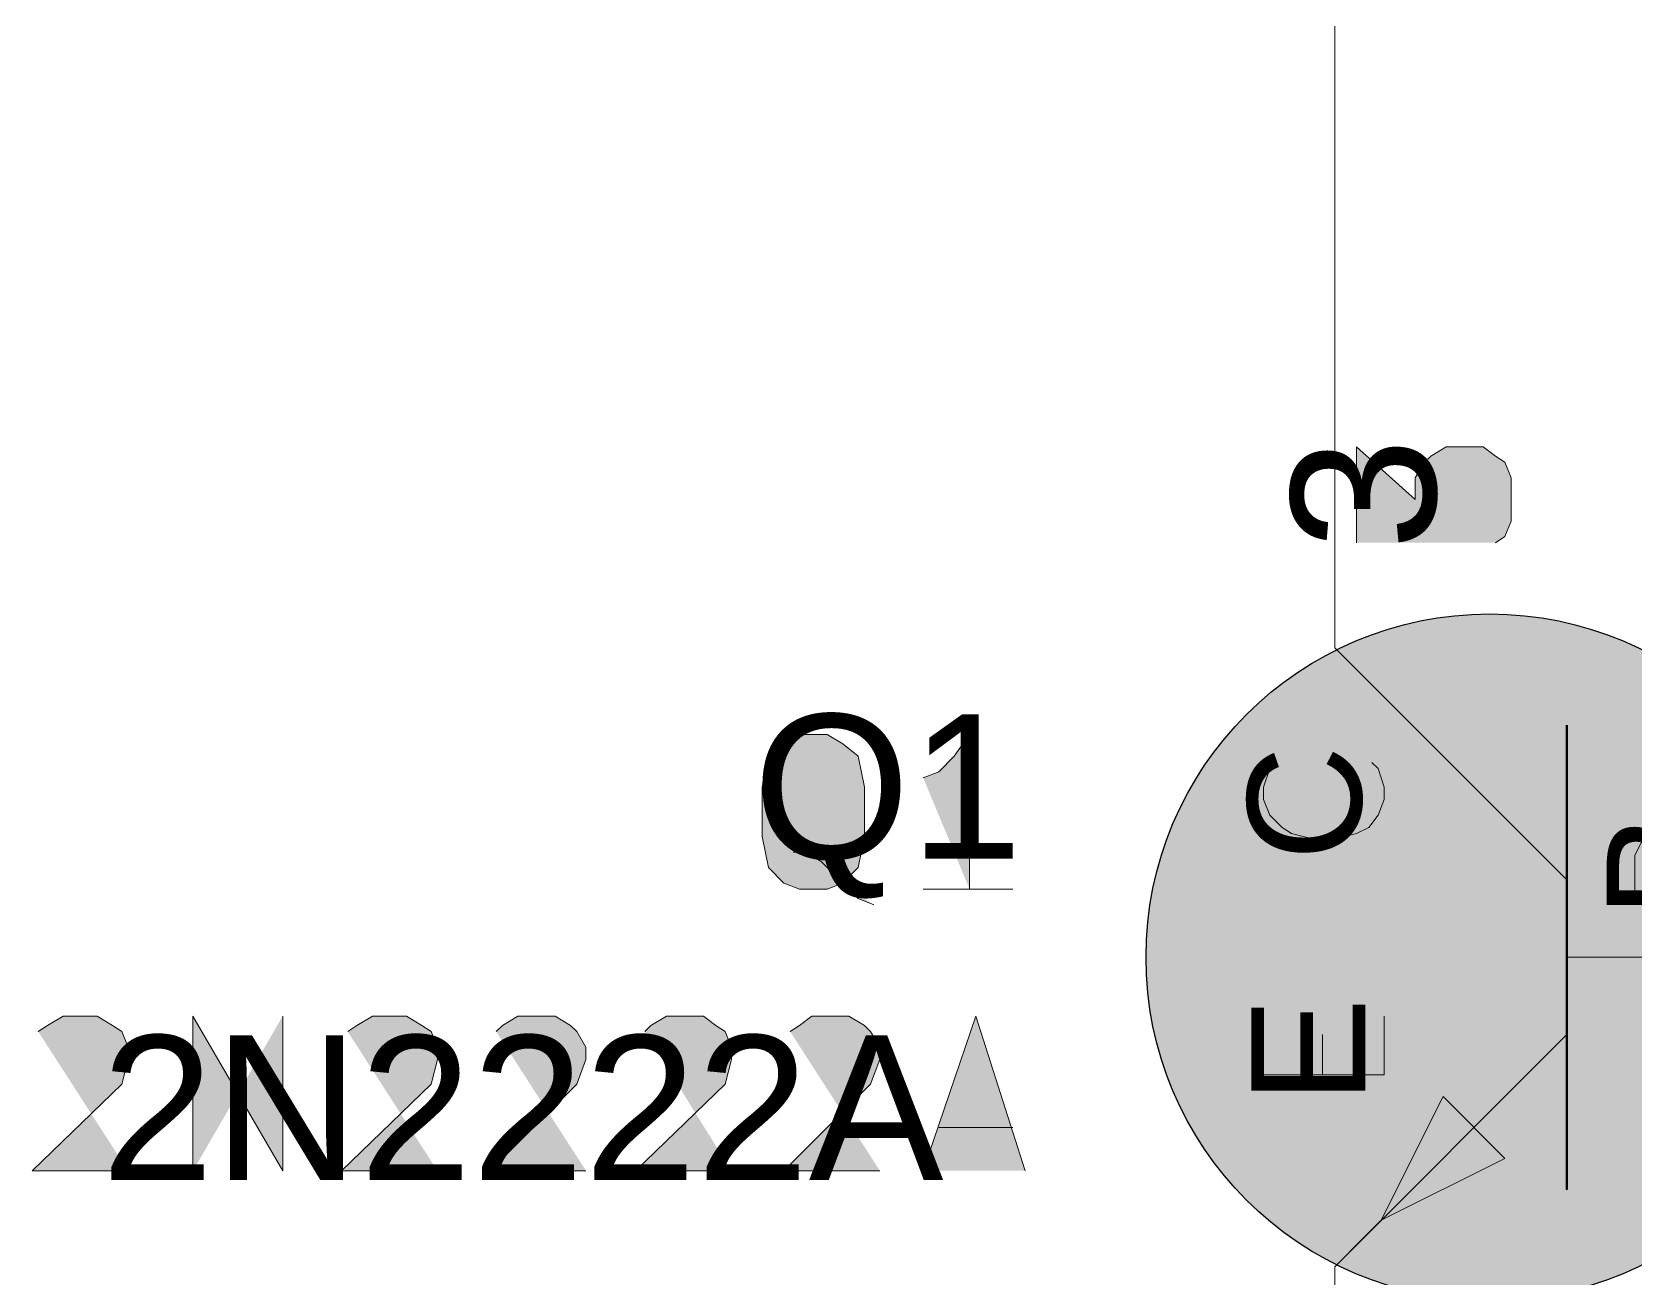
# Model space of a CAD drawing. Extents: x 283 to 656, y 89 to 372.
# Drawn here: x 370.58 to 407.9, y 163.47 to 192.49 of the extents above; entities that cross this region are included whole.
import ezdxf

# ---------------------------------------------------------------- set-up
doc = ezdxf.new("R2010")
doc.units = 0
doc.header["$MEASUREMENT"] = 0
doc.layers.add('Layer 1', color=7, linetype='Continuous', lineweight=0)

# ---------------------------------------------------------------- blocks, each defined once
blk = doc.blocks.new('Block_40')
at = {"layer": 'Layer 1', "char_height": 0.2, "attachment_point": 7, "rotation": 90}
for insert in [(409.867, 171.866), (409.869, 171.867)]:
    blk.add_mtext('\\C18;\\c0;\\FArial|b0|i0|c1;\\H2.650752;\\W1.000000;B', dxfattribs=dict(at, insert=insert))
blk = doc.blocks.new('Block_41')
at = {"layer": 'Layer 1', "char_height": 0.2, "attachment_point": 7, "rotation": 90}
for insert in [(401.546, 173.202), (401.548, 173.204)]:
    blk.add_mtext('\\C18;\\c0;\\FArial|b0|i0|c1;\\H2.650752;\\W1.000000;C', dxfattribs=dict(at, insert=insert))
blk = doc.blocks.new('Block_42')
at = {"layer": 'Layer 1', "char_height": 0.2, "attachment_point": 7, "rotation": 90}
for insert in [(401.598, 167.545), (401.6, 167.547)]:
    blk.add_mtext('\\C18;\\c0;\\FArial|b0|i0|c1;\\H2.650752;\\W1.000000;E', dxfattribs=dict(at, insert=insert))
blk = doc.blocks.new('Block_39')
at = {"layer": 'Layer 1', "true_color": 0x000000, "transparency": 33554687}
h = blk.add_hatch(color=18, dxfattribs=at)
h.dxf.hatch_style = 2
edge = h.paths.add_edge_path()
edge.add_spline(control_points=[(401.753, 175.492), (401.753, 175.492), (401.897, 175.348), (401.897, 175.348), (401.897, 175.348), (402.041, 174.916), (402.041, 174.916), (402.041, 174.916), (402.041, 174.628), (402.041, 174.628), (402.041, 174.628), (401.897, 174.268), (401.897, 174.268), (401.897, 174.268), (401.681, 173.98), (401.681, 173.98), (401.681, 173.98), (401.393, 173.836), (401.393, 173.836), (401.393, 173.836), (400.817, 173.692), (400.817, 173.692), (400.817, 173.692), (400.457, 173.692), (400.457, 173.692), (400.457, 173.692), (399.881, 173.836), (399.881, 173.836), (399.881, 173.836), (399.665, 173.98), (399.665, 173.98), (399.665, 173.98), (399.377, 174.268), (399.377, 174.268), (399.377, 174.268), (399.233, 174.628), (399.233, 174.628), (399.233, 174.628), (399.233, 174.916), (399.233, 174.916), (399.233, 174.916), (399.377, 175.348), (399.377, 175.348), (399.377, 175.348), (399.521, 175.492), (399.521, 175.492)], knot_values=[0, 0, 0, 0, 1, 1, 1, 2, 2, 2, 3, 3, 3, 4, 4, 4, 5, 5, 5, 6, 6, 6, 7, 7, 7, 8, 8, 8, 9, 9, 9, 10, 10, 10, 11, 11, 11, 12, 12, 12, 13, 13, 13, 14, 14, 14, 15, 15, 15, 15], degree=3, periodic=0)
edge.add_line((399.521, 175.492), (401.753, 175.492))
h = blk.add_hatch(color=18, dxfattribs=at)
h.dxf.hatch_style = 2
edge = h.paths.add_edge_path()
edge.add_spline(control_points=[(409.241, 173.332), (409.241, 173.332), (409.385, 173.764), (409.385, 173.764), (409.385, 173.764), (409.457, 173.908), (409.457, 173.908), (409.457, 173.908), (409.745, 174.052), (409.745, 174.052), (409.745, 174.052), (410.177, 174.052), (410.177, 174.052), (410.177, 174.052), (410.393, 173.908), (410.393, 173.908), (410.393, 173.908), (410.537, 173.764), (410.537, 173.764), (410.537, 173.764), (410.681, 173.476), (410.681, 173.476), (410.681, 173.476), (410.681, 172.396), (410.681, 172.396), (410.681, 172.396), (407.873, 172.396), (407.873, 172.396), (407.873, 172.396), (407.873, 173.332), (407.873, 173.332), (407.873, 173.332), (408.017, 173.62), (408.017, 173.62), (408.017, 173.62), (408.161, 173.764), (408.161, 173.764), (408.161, 173.764), (408.449, 173.908), (408.449, 173.908), (408.449, 173.908), (408.665, 173.908), (408.665, 173.908), (408.665, 173.908), (408.953, 173.764), (408.953, 173.764), (408.953, 173.764), (409.097, 173.62), (409.097, 173.62), (409.097, 173.62), (409.241, 173.332), (409.241, 173.332), (409.241, 173.332), (409.241, 172.396), (409.241, 172.396)], knot_values=[0, 0, 0, 0, 1, 1, 1, 2, 2, 2, 3, 3, 3, 4, 4, 4, 5, 5, 5, 6, 6, 6, 7, 7, 7, 8, 8, 8, 9, 9, 9, 10, 10, 10, 11, 11, 11, 12, 12, 12, 13, 13, 13, 14, 14, 14, 15, 15, 15, 16, 16, 16, 17, 17, 17, 18, 18, 18, 18], degree=3, periodic=0)
edge.add_line((409.241, 172.396), (409.241, 173.332))
h = blk.add_hatch(color=18, dxfattribs=at)
h.dxf.hatch_style = 2
edge = h.paths.add_edge_path()
edge.add_spline(control_points=[(402.041, 169.588), (402.041, 169.588), (402.041, 168.22), (402.041, 168.22), (402.041, 168.22), (399.233, 168.22), (399.233, 168.22), (399.233, 168.22), (399.233, 169.588), (399.233, 169.588)], knot_values=[0, 0, 0, 0, 1, 1, 1, 2, 2, 2, 3, 3, 3, 3], degree=3, periodic=0)
edge.add_line((399.233, 169.588), (402.041, 169.588))
h = blk.add_hatch(color=18, dxfattribs=at)
h.dxf.hatch_style = 2
edge = h.paths.add_edge_path()
edge.add_spline(control_points=[(400.601, 168.22), (400.601, 168.22), (400.601, 169.156), (400.601, 169.156)], knot_values=[0, 0, 0, 0, 1, 1, 1, 1], degree=3, periodic=0)
edge.add_line((400.601, 169.156), (400.601, 168.22))
at = {"layer": 'Layer 1', "color": 18, "lineweight": 15, "true_color": 0x000000}
for points in [[(400.889, 178.156), (400.889, 178.156), (406.289, 172.756), (406.289, 172.756)], [(408.089, 170.956), (408.089, 170.956), (406.289, 170.956), (406.289, 170.956)], [(400.601, 168.22), (400.601, 168.22), (400.601, 169.156), (400.601, 169.156)], [(400.889, 163.756), (400.889, 163.756), (406.289, 169.156), (406.289, 169.156)]]:
    blk.add_open_spline(points, degree=3, dxfattribs=at)
for points, knots in [([(401.753, 175.492), (401.753, 175.492), (401.897, 175.348), (401.897, 175.348), (401.897, 175.348), (402.041, 174.916), (402.041, 174.916), (402.041, 174.916), (402.041, 174.628), (402.041, 174.628), (402.041, 174.628), (401.897, 174.268), (401.897, 174.268), (401.897, 174.268), (401.681, 173.98), (401.681, 173.98), (401.681, 173.98), (401.393, 173.836), (401.393, 173.836), (401.393, 173.836), (400.817, 173.692), (400.817, 173.692), (400.817, 173.692), (400.457, 173.692), (400.457, 173.692), (400.457, 173.692), (399.881, 173.836), (399.881, 173.836), (399.881, 173.836), (399.665, 173.98), (399.665, 173.98), (399.665, 173.98), (399.377, 174.268), (399.377, 174.268), (399.377, 174.268), (399.233, 174.628), (399.233, 174.628), (399.233, 174.628), (399.233, 174.916), (399.233, 174.916), (399.233, 174.916), (399.377, 175.348), (399.377, 175.348), (399.377, 175.348), (399.521, 175.492), (399.521, 175.492)], [0, 0, 0, 0, 1, 1, 1, 2, 2, 2, 3, 3, 3, 4, 4, 4, 5, 5, 5, 6, 6, 6, 7, 7, 7, 8, 8, 8, 9, 9, 9, 10, 10, 10, 11, 11, 11, 12, 12, 12, 13, 13, 13, 14, 14, 14, 15, 15, 15, 15]), ([(409.241, 173.332), (409.241, 173.332), (409.385, 173.764), (409.385, 173.764), (409.385, 173.764), (409.457, 173.908), (409.457, 173.908), (409.457, 173.908), (409.745, 174.052), (409.745, 174.052), (409.745, 174.052), (410.177, 174.052), (410.177, 174.052), (410.177, 174.052), (410.393, 173.908), (410.393, 173.908), (410.393, 173.908), (410.537, 173.764), (410.537, 173.764), (410.537, 173.764), (410.681, 173.476), (410.681, 173.476), (410.681, 173.476), (410.681, 172.396), (410.681, 172.396), (410.681, 172.396), (407.873, 172.396), (407.873, 172.396), (407.873, 172.396), (407.873, 173.332), (407.873, 173.332), (407.873, 173.332), (408.017, 173.62), (408.017, 173.62), (408.017, 173.62), (408.161, 173.764), (408.161, 173.764), (408.161, 173.764), (408.449, 173.908), (408.449, 173.908), (408.449, 173.908), (408.665, 173.908), (408.665, 173.908), (408.665, 173.908), (408.953, 173.764), (408.953, 173.764), (408.953, 173.764), (409.097, 173.62), (409.097, 173.62), (409.097, 173.62), (409.241, 173.332), (409.241, 173.332), (409.241, 173.332), (409.241, 172.396), (409.241, 172.396)], [0, 0, 0, 0, 1, 1, 1, 2, 2, 2, 3, 3, 3, 4, 4, 4, 5, 5, 5, 6, 6, 6, 7, 7, 7, 8, 8, 8, 9, 9, 9, 10, 10, 10, 11, 11, 11, 12, 12, 12, 13, 13, 13, 14, 14, 14, 15, 15, 15, 16, 16, 16, 17, 17, 17, 18, 18, 18, 18]), ([(402.041, 169.588), (402.041, 169.588), (402.041, 168.22), (402.041, 168.22), (402.041, 168.22), (399.233, 168.22), (399.233, 168.22), (399.233, 168.22), (399.233, 169.588), (399.233, 169.588)], [0, 0, 0, 0, 1, 1, 1, 2, 2, 2, 3, 3, 3, 3])]:
    blk.add_open_spline(points, degree=3, knots=knots, dxfattribs=at)
at = {"layer": 'Layer 1'}
for name in ['Block_41', 'Block_40', 'Block_42']:
    blk.add_blockref(name, (0, 0), dxfattribs=at)
blk = doc.blocks.new('Block_45')
at = {"layer": 'Layer 1', "char_height": 0.2, "attachment_point": 7, "rotation": 90}
for insert in [(403.285, 180.433), (403.288, 180.434)]:
    blk.add_mtext('\\C18;\\c0;\\FArial|b0|i0|c1;\\H3.364416;\\W1.000000;3', dxfattribs=dict(at, insert=insert))
blk = doc.blocks.new('Block_43')
at = {"layer": 'Layer 1', "true_color": 0x000000, "transparency": 33554687}
h = blk.add_hatch(color=18, dxfattribs=at)
h.dxf.hatch_style = 2
edge = h.paths.add_edge_path()
edge.add_spline(control_points=[(400.889, 178.156), (400.889, 178.156), (400.889, 185.356), (400.889, 185.356)], knot_values=[0, 0, 0, 0, 1, 1, 1, 1], degree=3, periodic=0)
edge.add_line((400.889, 185.356), (400.889, 178.156))
h = blk.add_hatch(color=18, dxfattribs=at)
h.dxf.hatch_style = 2
edge = h.paths.add_edge_path()
edge.add_spline(control_points=[(401.393, 180.604), (401.393, 180.604), (401.393, 182.836), (401.393, 182.836), (401.393, 182.836), (402.761, 181.612), (402.761, 181.612), (402.761, 181.612), (402.761, 182.116), (402.761, 182.116), (402.761, 182.116), (402.977, 182.476), (402.977, 182.476), (402.977, 182.476), (403.121, 182.62), (403.121, 182.62), (403.121, 182.62), (403.481, 182.836), (403.481, 182.836), (403.481, 182.836), (404.345, 182.836), (404.345, 182.836), (404.345, 182.836), (404.633, 182.62), (404.633, 182.62), (404.633, 182.62), (404.849, 182.476), (404.849, 182.476), (404.849, 182.476), (404.993, 182.116), (404.993, 182.116), (404.993, 182.116), (404.993, 181.108), (404.993, 181.108), (404.993, 181.108), (404.849, 180.748), (404.849, 180.748), (404.849, 180.748), (404.633, 180.604), (404.633, 180.604)], knot_values=[0, 0, 0, 0, 1, 1, 1, 2, 2, 2, 3, 3, 3, 4, 4, 4, 5, 5, 5, 6, 6, 6, 7, 7, 7, 8, 8, 8, 9, 9, 9, 10, 10, 10, 11, 11, 11, 12, 12, 12, 13, 13, 13, 13], degree=3, periodic=0)
edge.add_line((404.633, 180.604), (401.393, 180.604))
h = blk.add_hatch(color=18, dxfattribs=at)
h.dxf.hatch_style = 2
edge = h.paths.add_edge_path()
edge.add_spline(control_points=[(388.433, 172.54), (388.433, 172.54), (388.073, 172.684), (388.073, 172.684), (388.073, 172.684), (387.713, 173.044), (387.713, 173.044), (387.713, 173.044), (387.569, 173.764), (387.569, 173.764), (387.569, 173.764), (387.569, 174.916), (387.569, 174.916), (387.569, 174.916), (387.713, 175.636), (387.713, 175.636), (387.713, 175.636), (388.073, 175.924), (388.073, 175.924), (388.073, 175.924), (388.433, 176.14), (388.433, 176.14), (388.433, 176.14), (389.081, 176.14), (389.081, 176.14), (389.081, 176.14), (389.441, 175.924), (389.441, 175.924), (389.441, 175.924), (389.801, 175.636), (389.801, 175.636), (389.801, 175.636), (389.945, 174.916), (389.945, 174.916), (389.945, 174.916), (389.945, 173.764), (389.945, 173.764), (389.945, 173.764), (389.801, 173.044), (389.801, 173.044), (389.801, 173.044), (389.441, 172.684), (389.441, 172.684), (389.441, 172.684), (389.081, 172.54), (389.081, 172.54), (389.081, 172.54), (388.433, 172.54), (388.433, 172.54)], knot_values=[0, 0, 0, 0, 1, 1, 1, 2, 2, 2, 3, 3, 3, 4, 4, 4, 5, 5, 5, 6, 6, 6, 7, 7, 7, 8, 8, 8, 9, 9, 9, 10, 10, 10, 11, 11, 11, 12, 12, 12, 13, 13, 13, 14, 14, 14, 15, 15, 15, 16, 16, 16, 16], degree=3, periodic=0)
edge.add_line((388.433, 172.54), (388.433, 172.54))
h = blk.add_hatch(color=18, dxfattribs=at)
h.dxf.hatch_style = 2
edge = h.paths.add_edge_path()
edge.add_spline(control_points=[(392.393, 172.54), (392.393, 172.54), (392.393, 176.14), (392.393, 176.14), (392.393, 176.14), (392.033, 175.636), (392.033, 175.636), (392.033, 175.636), (391.673, 175.276), (391.673, 175.276), (391.673, 175.276), (391.313, 175.132), (391.313, 175.132)], knot_values=[0, 0, 0, 0, 1, 1, 1, 2, 2, 2, 3, 3, 3, 4, 4, 4, 4], degree=3, periodic=0)
edge.add_line((391.313, 175.132), (392.393, 172.54))
h = blk.add_hatch(color=18, dxfattribs=at)
h.dxf.hatch_style = 2
edge = h.paths.add_edge_path()
edge.add_spline(control_points=[(390.161, 172.18), (390.161, 172.18), (389.801, 172.324), (389.801, 172.324), (389.801, 172.324), (389.441, 172.684), (389.441, 172.684), (389.441, 172.684), (388.937, 173.188), (388.937, 173.188), (388.937, 173.188), (388.577, 173.404), (388.577, 173.404), (388.577, 173.404), (388.289, 173.404), (388.289, 173.404)], knot_values=[0, 0, 0, 0, 1, 1, 1, 2, 2, 2, 3, 3, 3, 4, 4, 4, 5, 5, 5, 5], degree=3, periodic=0)
edge.add_line((388.289, 173.404), (390.161, 172.18))
h = blk.add_hatch(color=18, dxfattribs=at)
h.dxf.hatch_style = 2
edge = h.paths.add_edge_path()
edge.add_spline(control_points=[(393.401, 172.54), (393.401, 172.54), (391.313, 172.54), (391.313, 172.54)], knot_values=[0, 0, 0, 0, 1, 1, 1, 1], degree=3, periodic=0)
edge.add_line((391.313, 172.54), (393.401, 172.54))
h = blk.add_hatch(color=18, dxfattribs=at)
h.dxf.hatch_style = 2
edge = h.paths.add_edge_path()
edge.add_spline(control_points=[(370.721, 169.228), (370.721, 169.228), (370.937, 169.372), (370.937, 169.372), (370.937, 169.372), (371.297, 169.588), (371.297, 169.588), (371.297, 169.588), (372.089, 169.588), (372.089, 169.588), (372.089, 169.588), (372.449, 169.372), (372.449, 169.372), (372.449, 169.372), (372.665, 169.228), (372.665, 169.228), (372.665, 169.228), (372.809, 168.868), (372.809, 168.868), (372.809, 168.868), (372.809, 168.58), (372.809, 168.58), (372.809, 168.58), (372.665, 168.004), (372.665, 168.004), (372.665, 168.004), (370.577, 165.988), (370.577, 165.988), (370.577, 165.988), (372.809, 165.988), (372.809, 165.988)], knot_values=[0, 0, 0, 0, 1, 1, 1, 2, 2, 2, 3, 3, 3, 4, 4, 4, 5, 5, 5, 6, 6, 6, 7, 7, 7, 8, 8, 8, 9, 9, 9, 10, 10, 10, 10], degree=3, periodic=0)
edge.add_line((372.809, 165.988), (370.721, 169.228))
h = blk.add_hatch(color=18, dxfattribs=at)
h.dxf.hatch_style = 2
edge = h.paths.add_edge_path()
edge.add_spline(control_points=[(374.321, 165.988), (374.321, 165.988), (374.321, 169.588), (374.321, 169.588), (374.321, 169.588), (376.409, 165.988), (376.409, 165.988), (376.409, 165.988), (376.409, 169.588), (376.409, 169.588)], knot_values=[0, 0, 0, 0, 1, 1, 1, 2, 2, 2, 3, 3, 3, 3], degree=3, periodic=0)
edge.add_line((376.409, 169.588), (374.321, 165.988))
h = blk.add_hatch(color=18, dxfattribs=at)
h.dxf.hatch_style = 2
edge = h.paths.add_edge_path()
edge.add_spline(control_points=[(377.921, 169.228), (377.921, 169.228), (378.137, 169.372), (378.137, 169.372), (378.137, 169.372), (378.497, 169.588), (378.497, 169.588), (378.497, 169.588), (379.289, 169.588), (379.289, 169.588), (379.289, 169.588), (379.649, 169.372), (379.649, 169.372), (379.649, 169.372), (379.865, 169.228), (379.865, 169.228), (379.865, 169.228), (380.009, 168.868), (380.009, 168.868), (380.009, 168.868), (380.009, 168.58), (380.009, 168.58), (380.009, 168.58), (379.865, 168.004), (379.865, 168.004), (379.865, 168.004), (377.777, 165.988), (377.777, 165.988), (377.777, 165.988), (380.009, 165.988), (380.009, 165.988)], knot_values=[0, 0, 0, 0, 1, 1, 1, 2, 2, 2, 3, 3, 3, 4, 4, 4, 5, 5, 5, 6, 6, 6, 7, 7, 7, 8, 8, 8, 9, 9, 9, 10, 10, 10, 10], degree=3, periodic=0)
edge.add_line((380.009, 165.988), (377.921, 169.228))
h = blk.add_hatch(color=18, dxfattribs=at)
h.dxf.hatch_style = 2
edge = h.paths.add_edge_path()
edge.add_spline(control_points=[(381.377, 169.228), (381.377, 169.228), (381.521, 169.372), (381.521, 169.372), (381.521, 169.372), (381.881, 169.588), (381.881, 169.588), (381.881, 169.588), (382.745, 169.588), (382.745, 169.588), (382.745, 169.588), (383.105, 169.372), (383.105, 169.372), (383.105, 169.372), (383.249, 169.228), (383.249, 169.228), (383.249, 169.228), (383.465, 168.868), (383.465, 168.868), (383.465, 168.868), (383.465, 168.58), (383.465, 168.58), (383.465, 168.58), (383.249, 168.004), (383.249, 168.004), (383.249, 168.004), (381.233, 165.988), (381.233, 165.988), (381.233, 165.988), (383.465, 165.988), (383.465, 165.988)], knot_values=[0, 0, 0, 0, 1, 1, 1, 2, 2, 2, 3, 3, 3, 4, 4, 4, 5, 5, 5, 6, 6, 6, 7, 7, 7, 8, 8, 8, 9, 9, 9, 10, 10, 10, 10], degree=3, periodic=0)
edge.add_line((383.465, 165.988), (381.377, 169.228))
h = blk.add_hatch(color=18, dxfattribs=at)
h.dxf.hatch_style = 2
edge = h.paths.add_edge_path()
edge.add_spline(control_points=[(384.833, 169.228), (384.833, 169.228), (384.977, 169.372), (384.977, 169.372), (384.977, 169.372), (385.337, 169.588), (385.337, 169.588), (385.337, 169.588), (386.201, 169.588), (386.201, 169.588), (386.201, 169.588), (386.489, 169.372), (386.489, 169.372), (386.489, 169.372), (386.705, 169.228), (386.705, 169.228), (386.705, 169.228), (386.849, 168.868), (386.849, 168.868), (386.849, 168.868), (386.849, 168.58), (386.849, 168.58), (386.849, 168.58), (386.705, 168.004), (386.705, 168.004), (386.705, 168.004), (384.617, 165.988), (384.617, 165.988), (384.617, 165.988), (386.849, 165.988), (386.849, 165.988)], knot_values=[0, 0, 0, 0, 1, 1, 1, 2, 2, 2, 3, 3, 3, 4, 4, 4, 5, 5, 5, 6, 6, 6, 7, 7, 7, 8, 8, 8, 9, 9, 9, 10, 10, 10, 10], degree=3, periodic=0)
edge.add_line((386.849, 165.988), (384.833, 169.228))
h = blk.add_hatch(color=18, dxfattribs=at)
h.dxf.hatch_style = 2
edge = h.paths.add_edge_path()
edge.add_spline(control_points=[(388.217, 169.228), (388.217, 169.228), (388.433, 169.372), (388.433, 169.372), (388.433, 169.372), (388.721, 169.588), (388.721, 169.588), (388.721, 169.588), (389.585, 169.588), (389.585, 169.588), (389.585, 169.588), (389.945, 169.372), (389.945, 169.372), (389.945, 169.372), (390.089, 169.228), (390.089, 169.228), (390.089, 169.228), (390.305, 168.868), (390.305, 168.868), (390.305, 168.868), (390.305, 168.58), (390.305, 168.58), (390.305, 168.58), (390.089, 168.004), (390.089, 168.004), (390.089, 168.004), (388.073, 165.988), (388.073, 165.988), (388.073, 165.988), (390.305, 165.988), (390.305, 165.988)], knot_values=[0, 0, 0, 0, 1, 1, 1, 2, 2, 2, 3, 3, 3, 4, 4, 4, 5, 5, 5, 6, 6, 6, 7, 7, 7, 8, 8, 8, 9, 9, 9, 10, 10, 10, 10], degree=3, periodic=0)
edge.add_line((390.305, 165.988), (388.217, 169.228))
h = blk.add_hatch(color=18, dxfattribs=at)
h.dxf.hatch_style = 2
edge = h.paths.add_edge_path()
edge.add_spline(control_points=[(391.313, 165.988), (391.313, 165.988), (392.537, 169.588), (392.537, 169.588), (392.537, 169.588), (393.689, 165.988), (393.689, 165.988)], knot_values=[0, 0, 0, 0, 1, 1, 1, 2, 2, 2, 2], degree=3, periodic=0)
edge.add_line((393.689, 165.988), (391.313, 165.988))
h = blk.add_hatch(color=18, dxfattribs=at)
h.dxf.hatch_style = 2
edge = h.paths.add_edge_path()
edge.add_spline(control_points=[(391.673, 166.996), (391.673, 166.996), (393.401, 166.996), (393.401, 166.996)], knot_values=[0, 0, 0, 0, 1, 1, 1, 1], degree=3, periodic=0)
edge.add_line((393.401, 166.996), (391.673, 166.996))
h = blk.add_hatch(color=18, dxfattribs=at)
h.dxf.hatch_style = 2
edge = h.paths.add_edge_path()
edge.add_spline(control_points=[(400.889, 163.756), (400.889, 163.756), (400.889, 156.556), (400.889, 156.556)], knot_values=[0, 0, 0, 0, 1, 1, 1, 1], degree=3, periodic=0)
edge.add_line((400.889, 156.556), (400.889, 163.756))
at = {"layer": 'Layer 1', "color": 18, "lineweight": 15, "true_color": 0x000000}
for points in [[(400.889, 178.156), (400.889, 178.156), (400.889, 185.356), (400.889, 185.356)], [(393.401, 172.54), (393.401, 172.54), (391.313, 172.54), (391.313, 172.54)], [(391.673, 166.996), (391.673, 166.996), (393.401, 166.996), (393.401, 166.996)], [(400.889, 163.756), (400.889, 163.756), (400.889, 156.556), (400.889, 156.556)]]:
    blk.add_open_spline(points, degree=3, dxfattribs=at)
for points, knots in [([(401.393, 180.604), (401.393, 180.604), (401.393, 182.836), (401.393, 182.836), (401.393, 182.836), (402.761, 181.612), (402.761, 181.612), (402.761, 181.612), (402.761, 182.116), (402.761, 182.116), (402.761, 182.116), (402.977, 182.476), (402.977, 182.476), (402.977, 182.476), (403.121, 182.62), (403.121, 182.62), (403.121, 182.62), (403.481, 182.836), (403.481, 182.836), (403.481, 182.836), (404.345, 182.836), (404.345, 182.836), (404.345, 182.836), (404.633, 182.62), (404.633, 182.62), (404.633, 182.62), (404.849, 182.476), (404.849, 182.476), (404.849, 182.476), (404.993, 182.116), (404.993, 182.116), (404.993, 182.116), (404.993, 181.108), (404.993, 181.108), (404.993, 181.108), (404.849, 180.748), (404.849, 180.748), (404.849, 180.748), (404.633, 180.604), (404.633, 180.604)], [0, 0, 0, 0, 1, 1, 1, 2, 2, 2, 3, 3, 3, 4, 4, 4, 5, 5, 5, 6, 6, 6, 7, 7, 7, 8, 8, 8, 9, 9, 9, 10, 10, 10, 11, 11, 11, 12, 12, 12, 13, 13, 13, 13]), ([(388.433, 172.54), (388.433, 172.54), (388.073, 172.684), (388.073, 172.684), (388.073, 172.684), (387.713, 173.044), (387.713, 173.044), (387.713, 173.044), (387.569, 173.764), (387.569, 173.764), (387.569, 173.764), (387.569, 174.916), (387.569, 174.916), (387.569, 174.916), (387.713, 175.636), (387.713, 175.636), (387.713, 175.636), (388.073, 175.924), (388.073, 175.924), (388.073, 175.924), (388.433, 176.14), (388.433, 176.14), (388.433, 176.14), (389.081, 176.14), (389.081, 176.14), (389.081, 176.14), (389.441, 175.924), (389.441, 175.924), (389.441, 175.924), (389.801, 175.636), (389.801, 175.636), (389.801, 175.636), (389.945, 174.916), (389.945, 174.916), (389.945, 174.916), (389.945, 173.764), (389.945, 173.764), (389.945, 173.764), (389.801, 173.044), (389.801, 173.044), (389.801, 173.044), (389.441, 172.684), (389.441, 172.684), (389.441, 172.684), (389.081, 172.54), (389.081, 172.54), (389.081, 172.54), (388.433, 172.54), (388.433, 172.54)], [0, 0, 0, 0, 1, 1, 1, 2, 2, 2, 3, 3, 3, 4, 4, 4, 5, 5, 5, 6, 6, 6, 7, 7, 7, 8, 8, 8, 9, 9, 9, 10, 10, 10, 11, 11, 11, 12, 12, 12, 13, 13, 13, 14, 14, 14, 15, 15, 15, 16, 16, 16, 16]), ([(392.393, 172.54), (392.393, 172.54), (392.393, 176.14), (392.393, 176.14), (392.393, 176.14), (392.033, 175.636), (392.033, 175.636), (392.033, 175.636), (391.673, 175.276), (391.673, 175.276), (391.673, 175.276), (391.313, 175.132), (391.313, 175.132)], [0, 0, 0, 0, 1, 1, 1, 2, 2, 2, 3, 3, 3, 4, 4, 4, 4]), ([(390.161, 172.18), (390.161, 172.18), (389.801, 172.324), (389.801, 172.324), (389.801, 172.324), (389.441, 172.684), (389.441, 172.684), (389.441, 172.684), (388.937, 173.188), (388.937, 173.188), (388.937, 173.188), (388.577, 173.404), (388.577, 173.404), (388.577, 173.404), (388.289, 173.404), (388.289, 173.404)], [0, 0, 0, 0, 1, 1, 1, 2, 2, 2, 3, 3, 3, 4, 4, 4, 5, 5, 5, 5]), ([(370.721, 169.228), (370.721, 169.228), (370.937, 169.372), (370.937, 169.372), (370.937, 169.372), (371.297, 169.588), (371.297, 169.588), (371.297, 169.588), (372.089, 169.588), (372.089, 169.588), (372.089, 169.588), (372.449, 169.372), (372.449, 169.372), (372.449, 169.372), (372.665, 169.228), (372.665, 169.228), (372.665, 169.228), (372.809, 168.868), (372.809, 168.868), (372.809, 168.868), (372.809, 168.58), (372.809, 168.58), (372.809, 168.58), (372.665, 168.004), (372.665, 168.004), (372.665, 168.004), (370.577, 165.988), (370.577, 165.988), (370.577, 165.988), (372.809, 165.988), (372.809, 165.988)], [0, 0, 0, 0, 1, 1, 1, 2, 2, 2, 3, 3, 3, 4, 4, 4, 5, 5, 5, 6, 6, 6, 7, 7, 7, 8, 8, 8, 9, 9, 9, 10, 10, 10, 10]), ([(374.321, 165.988), (374.321, 165.988), (374.321, 169.588), (374.321, 169.588), (374.321, 169.588), (376.409, 165.988), (376.409, 165.988), (376.409, 165.988), (376.409, 169.588), (376.409, 169.588)], [0, 0, 0, 0, 1, 1, 1, 2, 2, 2, 3, 3, 3, 3]), ([(377.921, 169.228), (377.921, 169.228), (378.137, 169.372), (378.137, 169.372), (378.137, 169.372), (378.497, 169.588), (378.497, 169.588), (378.497, 169.588), (379.289, 169.588), (379.289, 169.588), (379.289, 169.588), (379.649, 169.372), (379.649, 169.372), (379.649, 169.372), (379.865, 169.228), (379.865, 169.228), (379.865, 169.228), (380.009, 168.868), (380.009, 168.868), (380.009, 168.868), (380.009, 168.58), (380.009, 168.58), (380.009, 168.58), (379.865, 168.004), (379.865, 168.004), (379.865, 168.004), (377.777, 165.988), (377.777, 165.988), (377.777, 165.988), (380.009, 165.988), (380.009, 165.988)], [0, 0, 0, 0, 1, 1, 1, 2, 2, 2, 3, 3, 3, 4, 4, 4, 5, 5, 5, 6, 6, 6, 7, 7, 7, 8, 8, 8, 9, 9, 9, 10, 10, 10, 10]), ([(381.377, 169.228), (381.377, 169.228), (381.521, 169.372), (381.521, 169.372), (381.521, 169.372), (381.881, 169.588), (381.881, 169.588), (381.881, 169.588), (382.745, 169.588), (382.745, 169.588), (382.745, 169.588), (383.105, 169.372), (383.105, 169.372), (383.105, 169.372), (383.249, 169.228), (383.249, 169.228), (383.249, 169.228), (383.465, 168.868), (383.465, 168.868), (383.465, 168.868), (383.465, 168.58), (383.465, 168.58), (383.465, 168.58), (383.249, 168.004), (383.249, 168.004), (383.249, 168.004), (381.233, 165.988), (381.233, 165.988), (381.233, 165.988), (383.465, 165.988), (383.465, 165.988)], [0, 0, 0, 0, 1, 1, 1, 2, 2, 2, 3, 3, 3, 4, 4, 4, 5, 5, 5, 6, 6, 6, 7, 7, 7, 8, 8, 8, 9, 9, 9, 10, 10, 10, 10]), ([(384.833, 169.228), (384.833, 169.228), (384.977, 169.372), (384.977, 169.372), (384.977, 169.372), (385.337, 169.588), (385.337, 169.588), (385.337, 169.588), (386.201, 169.588), (386.201, 169.588), (386.201, 169.588), (386.489, 169.372), (386.489, 169.372), (386.489, 169.372), (386.705, 169.228), (386.705, 169.228), (386.705, 169.228), (386.849, 168.868), (386.849, 168.868), (386.849, 168.868), (386.849, 168.58), (386.849, 168.58), (386.849, 168.58), (386.705, 168.004), (386.705, 168.004), (386.705, 168.004), (384.617, 165.988), (384.617, 165.988), (384.617, 165.988), (386.849, 165.988), (386.849, 165.988)], [0, 0, 0, 0, 1, 1, 1, 2, 2, 2, 3, 3, 3, 4, 4, 4, 5, 5, 5, 6, 6, 6, 7, 7, 7, 8, 8, 8, 9, 9, 9, 10, 10, 10, 10]), ([(388.217, 169.228), (388.217, 169.228), (388.433, 169.372), (388.433, 169.372), (388.433, 169.372), (388.721, 169.588), (388.721, 169.588), (388.721, 169.588), (389.585, 169.588), (389.585, 169.588), (389.585, 169.588), (389.945, 169.372), (389.945, 169.372), (389.945, 169.372), (390.089, 169.228), (390.089, 169.228), (390.089, 169.228), (390.305, 168.868), (390.305, 168.868), (390.305, 168.868), (390.305, 168.58), (390.305, 168.58), (390.305, 168.58), (390.089, 168.004), (390.089, 168.004), (390.089, 168.004), (388.073, 165.988), (388.073, 165.988), (388.073, 165.988), (390.305, 165.988), (390.305, 165.988)], [0, 0, 0, 0, 1, 1, 1, 2, 2, 2, 3, 3, 3, 4, 4, 4, 5, 5, 5, 6, 6, 6, 7, 7, 7, 8, 8, 8, 9, 9, 9, 10, 10, 10, 10]), ([(391.313, 165.988), (391.313, 165.988), (392.537, 169.588), (392.537, 169.588), (392.537, 169.588), (393.689, 165.988), (393.689, 165.988)], [0, 0, 0, 0, 1, 1, 1, 2, 2, 2, 2])]:
    blk.add_open_spline(points, degree=3, knots=knots, dxfattribs=at)
at = {"layer": 'Layer 1'}
blk.add_blockref('Block_45', (0, 0), dxfattribs=at)
at = {"layer": 'Layer 1', "char_height": 0.2, "attachment_point": 7}
for s, insert in [('\\C18;\\c0;\\FArial|b0|i0|c1;\\H3.364416;\\W1.000000;Q1', (387.349, 172.325)), ('\\C18;\\c0;\\FArial|b0|i0|c1;\\H3.364416;\\W1.000000;Q1', (387.351, 172.324)), ('\\C18;\\c0;\\FArial|b0|i0|c1;\\H3.364416;\\W1.000000;2N2222A', (372.187, 165.773)), ('\\C18;\\c0;\\FArial|b0|i0|c1;\\H3.364416;\\W1.000000;2N2222A', (372.189, 165.771))]:
    blk.add_mtext(s, dxfattribs=dict(at, insert=insert))
blk = doc.blocks.new('Block_38')
at = {"layer": 'Layer 1', "true_color": 0x000000, "transparency": 33554687}
h = blk.add_hatch(color=18, dxfattribs=at)
h.dxf.hatch_style = 2
edge = h.paths.add_edge_path()
edge.add_arc((404.489, 170.956), 7.992, 0, 360)
h = blk.add_hatch(color=18, dxfattribs=at)
edge = h.paths.add_edge_path()
edge.add_spline(control_points=[(404.849, 166.276), (404.849, 166.276), (403.409, 167.716), (403.409, 167.716), (403.409, 167.716), (401.969, 164.836), (401.969, 164.836), (401.969, 164.836), (404.849, 166.276), (404.849, 166.276)], knot_values=[0, 0, 0, 0, 1, 1, 1, 2, 2, 2, 3, 3, 3, 3], degree=3, periodic=0)
at = {"layer": 'Layer 1', "color": 18, "lineweight": 25, "true_color": 0x000000}
blk.add_circle((404.489, 170.956), 7.992, dxfattribs=at)
at = {"layer": 'Layer 1', "color": 18, "lineweight": 50, "true_color": 0x000000}
blk.add_open_spline([(406.289, 176.356), (406.289, 176.356), (406.289, 165.556), (406.289, 165.556), (406.289, 165.556), (406.289, 165.556), (406.289, 165.556)], degree=3, knots=[0, 0, 0, 0, 1, 1, 1, 2, 2, 2, 2], dxfattribs=at)
at = {"layer": 'Layer 1', "color": 18, "lineweight": 15, "true_color": 0x000000}
for points, knots in [([(404.849, 166.276), (404.849, 166.276), (403.409, 167.716), (403.409, 167.716), (403.409, 167.716), (401.969, 164.836), (401.969, 164.836), (401.969, 164.836), (404.849, 166.276), (404.849, 166.276)], [0, 0, 0, 0, 1, 1, 1, 2, 2, 2, 3, 3, 3, 3]), ([(401.249, 164.116), (401.249, 164.116), (402.689, 165.556), (402.689, 165.556), (402.689, 165.556), (402.689, 165.556), (402.689, 165.556)], [0, 0, 0, 0, 1, 1, 1, 2, 2, 2, 2])]:
    blk.add_open_spline(points, degree=3, knots=knots, dxfattribs=at)
at = {"layer": 'Layer 1'}
for name in ['Block_43', 'Block_39']:
    blk.add_blockref(name, (0, 0), dxfattribs=at)

msp = doc.modelspace()

# ---------------------------------------------------------------- hatches: boundary and pattern name
at = {"layer": 'Layer 1', "true_color": 0x000000, "transparency": 33554687}
h = msp.add_hatch(color=18, dxfattribs=at)
h.dxf.hatch_style = 2
edge = h.paths.add_edge_path()
edge.add_spline(control_points=[(400.889, 185.356), (400.889, 185.356), (400.889, 217.756), (400.889, 217.756)], knot_values=[0, 0, 0, 0, 1, 1, 1, 1], degree=3, periodic=0)
edge.add_line((400.889, 217.756), (400.889, 185.356))

# ---------------------------------------------------------------- linework, layer by layer
at = {"layer": 'Layer 1', "color": 18, "lineweight": 15, "true_color": 0x000000}
msp.add_open_spline([(400.889, 185.356), (400.889, 185.356), (400.889, 217.756), (400.889, 217.756)], degree=3, dxfattribs=at)

# ---------------------------------------------------------------- block references
at = {"layer": 'Layer 1'}
msp.add_blockref('Block_38', (0, 0), dxfattribs=at)

doc.saveas('drawing.dxf')
